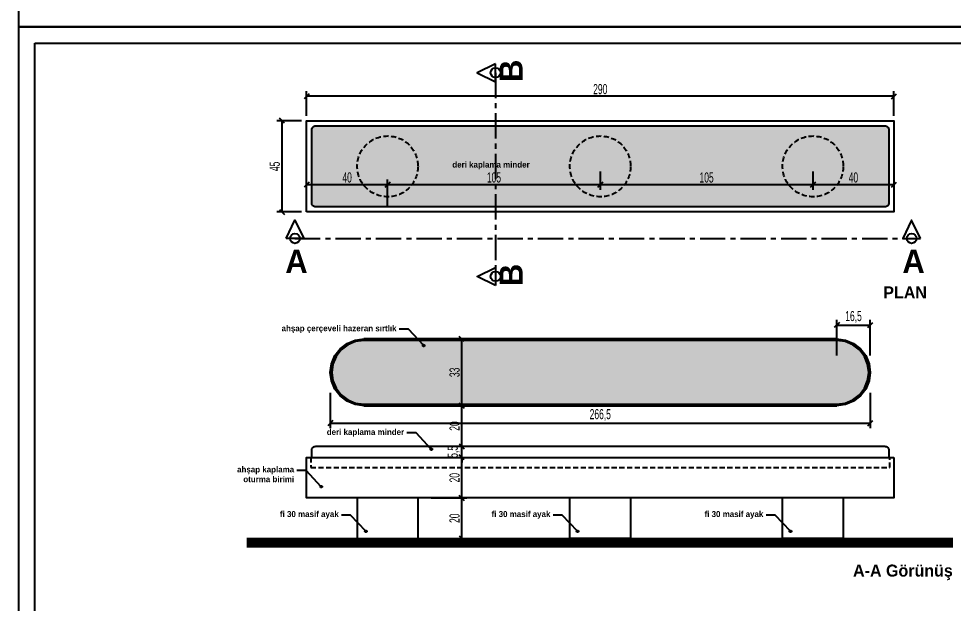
# Model space of a CAD drawing. Header units: millimetres. Extents: x 933584 to 974011, y 4545988 to 4553664.
# Drawn here: x 968501 to 968962.5, y 4550770.9 to 4551059.4 of the extents above; entities that cross this region are included whole.
import ezdxf

# ---------------------------------------------------------------- set-up
doc = ezdxf.new("R2010")
doc.units = ezdxf.units.MM
doc.header["$PDMODE"] = 35
doc.linetypes.add('CENTER', pattern=[2, 1.25, -0.25, 0.25, -0.25])
doc.linetypes.add('HIDDEN', pattern=[9.525, 6.35, -3.175])
doc.layers.get('0').update_dxf_attribs({"color": 255})
doc.layers.get('Defpoints').update_dxf_attribs({"color": 8})
for name, color, linetype in [('0-DMS-50', 143, 'Continuous'), ('0-LNS-SLN', 6, 'Continuous'), ('0-LNS-VLF', 11, 'Continuous'), ('0-TXT-XBX_20', 3, 'Continuous')]:
    doc.layers.add(name, color=color, linetype=linetype)
doc.styles.add('Century Gothic_B_3', font='GOTHICB.TTF', dxfattribs={"height": 4})
doc.styles.add('dim_romans_50', font='swissl.ttf', dxfattribs={"width": 0.6, "height": 5})
doc.dimstyles.new('ONK_dim 1_50', dxfattribs={"dimscale": 5, "dimtxt": 4, "dimasz": 0.5, "dimexe": 0.5, "dimexo": 0.5, "dimgap": 0.2, "dimtad": 1, "dimdec": 1, "dimrnd": 0.5, "dimzin": 9, "dimtxsty": 'dim_romans_50', "dimblk": 'OBLIQUE', "dimcen": 1, "dimclre": 256, "dimclrt": 256, "dimazin": 2, "dimtfac": 1, "dimtdec": 1, "dimtix": 1, "dimtmove": 2, "dimatfit": 3, "dimldrblk": 'OBLIQUE', "dimfxl": 3, "dimfxlon": 1, "dimarcsym": 0})

# ---------------------------------------------------------------- blocks, each defined once
blk = doc.blocks.new('_Oblique')
at = {"color": 0, "linetype": 'ByBlock', "lineweight": -2}
blk.add_line((-0.5, -0.5), (0.5, 0.5), dxfattribs=at)
blk = doc.blocks.new('*D2635')
at = {"layer": '0-DMS-50', "lineweight": -2}
for p, q in [((968643.21, 4551011.52), (968643.21, 4551023.62)), ((968933.21, 4551011.52), (968933.21, 4551023.62))]:
    blk.add_line(p, q, dxfattribs=at)
at = {"layer": '0-DMS-50', "color": 0, "lineweight": -2}
blk.add_line((968933.21, 4551021.12), (968643.21, 4551021.12), dxfattribs=at)
at = {"layer": 'Defpoints', "color": 0}
for p in [(968643.21, 4551021.12), (968643.21, 4551009.02), (968933.21, 4551009.02)]:
    blk.add_point(p, dxfattribs=at)
at = {"layer": '0-DMS-50', "color": 0, "linetype": 'ByBlock', "lineweight": -2, "xscale": 2.5, "yscale": 2.5, "zscale": 2.5, "rotation": 180}
blk.add_blockref('_Oblique', (968643.21, 4551021.12), dxfattribs=at)
at = {"layer": '0-DMS-50', "color": 0, "linetype": 'ByBlock', "lineweight": -2, "xscale": 2.5, "yscale": 2.5, "zscale": 2.5}
blk.add_blockref('_Oblique', (968933.21, 4551021.12), dxfattribs=at)
at = {"layer": '0-DMS-50', "insert": (968788.21, 4551024.62), "char_height": 5, "attachment_point": 5, "style": 'dim_romans_50'}
blk.add_mtext('290', dxfattribs=at)
blk = doc.blocks.new('*D2636')
at = {"layer": '0-DMS-50', "lineweight": -2}
for p, q in [((968640.71, 4551009.02), (968628.5, 4551009.02)), ((968640.71, 4550964.02), (968628.5, 4550964.02))]:
    blk.add_line(p, q, dxfattribs=at)
at = {"layer": '0-DMS-50', "color": 0, "lineweight": -2}
blk.add_line((968631, 4551009.02), (968631, 4550964.02), dxfattribs=at)
at = {"layer": 'Defpoints', "color": 0}
for p in [(968643.21, 4551009.02), (968631, 4550964.02), (968643.21, 4550964.02)]:
    blk.add_point(p, dxfattribs=at)
at = {"layer": '0-DMS-50', "color": 0, "linetype": 'ByBlock', "lineweight": -2, "xscale": 2.5, "yscale": 2.5, "zscale": 2.5}
for p, rotation in [((968631, 4551009.02), 90), ((968631, 4550964.02), 270)]:
    blk.add_blockref('_Oblique', p, dxfattribs=dict(at, rotation=rotation))
at = {"layer": '0-DMS-50', "insert": (968627.5, 4550986.52), "char_height": 5, "attachment_point": 5, "rotation": 90, "style": 'dim_romans_50'}
blk.add_mtext('45', dxfattribs=at)
blk = doc.blocks.new('*D2642')
at = {"layer": '0-DMS-50', "lineweight": -2}
for p, q in [((968643.21, 4550966.52), (968643.21, 4550980.02)), ((968683.21, 4550966.52), (968683.21, 4550980.02))]:
    blk.add_line(p, q, dxfattribs=at)
at = {"layer": '0-DMS-50', "color": 0, "lineweight": -2}
blk.add_line((968643.21, 4550977.52), (968683.21, 4550977.52), dxfattribs=at)
at = {"layer": 'Defpoints', "color": 0}
for p in [(968683.21, 4550977.52), (968643.21, 4550964.02), (968683.21, 4550964.02)]:
    blk.add_point(p, dxfattribs=at)
at = {"layer": '0-DMS-50', "color": 0, "linetype": 'ByBlock', "lineweight": -2, "xscale": 2.5, "yscale": 2.5, "zscale": 2.5, "rotation": 180}
blk.add_blockref('_Oblique', (968643.21, 4550977.52), dxfattribs=at)
at = {"layer": '0-DMS-50', "color": 0, "linetype": 'ByBlock', "lineweight": -2, "xscale": 2.5, "yscale": 2.5, "zscale": 2.5}
blk.add_blockref('_Oblique', (968683.21, 4550977.52), dxfattribs=at)
at = {"layer": '0-DMS-50', "insert": (968663.21, 4550981.02), "char_height": 5, "attachment_point": 5, "style": 'dim_romans_50'}
blk.add_mtext('40', dxfattribs=at)
blk = doc.blocks.new('*D2643')
at = {"layer": '0-DMS-50', "lineweight": -2}
for p, q in [((968683.21, 4550966.52), (968683.21, 4550980.02)), ((968788.21, 4550984.02), (968788.21, 4550975.02))]:
    blk.add_line(p, q, dxfattribs=at)
at = {"layer": '0-DMS-50', "color": 0, "lineweight": -2}
blk.add_line((968683.21, 4550977.52), (968788.21, 4550977.52), dxfattribs=at)
at = {"layer": 'Defpoints', "color": 0}
for p in [(968788.21, 4550986.52), (968788.21, 4550977.52), (968683.21, 4550964.02)]:
    blk.add_point(p, dxfattribs=at)
at = {"layer": '0-DMS-50', "color": 0, "linetype": 'ByBlock', "lineweight": -2, "xscale": 2.5, "yscale": 2.5, "zscale": 2.5, "rotation": 180}
blk.add_blockref('_Oblique', (968683.21, 4550977.52), dxfattribs=at)
at = {"layer": '0-DMS-50', "color": 0, "linetype": 'ByBlock', "lineweight": -2, "xscale": 2.5, "yscale": 2.5, "zscale": 2.5}
blk.add_blockref('_Oblique', (968788.21, 4550977.52), dxfattribs=at)
at = {"layer": '0-DMS-50', "insert": (968735.71, 4550981.02), "char_height": 5, "attachment_point": 5, "style": 'dim_romans_50'}
blk.add_mtext('105', dxfattribs=at)
blk = doc.blocks.new('*D2644')
at = {"layer": '0-DMS-50', "lineweight": -2}
for p, q in [((968788.21, 4550984.02), (968788.21, 4550975.02)), ((968893.21, 4550984.02), (968893.21, 4550975.02))]:
    blk.add_line(p, q, dxfattribs=at)
at = {"layer": '0-DMS-50', "color": 0, "lineweight": -2}
blk.add_line((968788.21, 4550977.52), (968893.21, 4550977.52), dxfattribs=at)
at = {"layer": 'Defpoints', "color": 0}
for p in [(968788.21, 4550986.52), (968893.21, 4550986.52), (968893.21, 4550977.52)]:
    blk.add_point(p, dxfattribs=at)
at = {"layer": '0-DMS-50', "color": 0, "linetype": 'ByBlock', "lineweight": -2, "xscale": 2.5, "yscale": 2.5, "zscale": 2.5, "rotation": 180}
blk.add_blockref('_Oblique', (968788.21, 4550977.52), dxfattribs=at)
at = {"layer": '0-DMS-50', "color": 0, "linetype": 'ByBlock', "lineweight": -2, "xscale": 2.5, "yscale": 2.5, "zscale": 2.5}
blk.add_blockref('_Oblique', (968893.21, 4550977.52), dxfattribs=at)
at = {"layer": '0-DMS-50', "insert": (968840.71, 4550981.02), "char_height": 5, "attachment_point": 5, "style": 'dim_romans_50'}
blk.add_mtext('105', dxfattribs=at)
blk = doc.blocks.new('*D2645')
at = {"layer": '0-DMS-50', "lineweight": -2}
for p, q in [((968893.21, 4550984.02), (968893.21, 4550975.02)), ((968933.21, 4550984.02), (968933.21, 4550975.02))]:
    blk.add_line(p, q, dxfattribs=at)
at = {"layer": '0-DMS-50', "color": 0, "lineweight": -2}
blk.add_line((968893.21, 4550977.52), (968933.21, 4550977.52), dxfattribs=at)
at = {"layer": 'Defpoints', "color": 0}
for p in [(968893.21, 4550986.52), (968933.21, 4550986.52), (968933.21, 4550977.52)]:
    blk.add_point(p, dxfattribs=at)
at = {"layer": '0-DMS-50', "color": 0, "linetype": 'ByBlock', "lineweight": -2, "xscale": 2.5, "yscale": 2.5, "zscale": 2.5, "rotation": 180}
blk.add_blockref('_Oblique', (968893.21, 4550977.52), dxfattribs=at)
at = {"layer": '0-DMS-50', "color": 0, "linetype": 'ByBlock', "lineweight": -2, "xscale": 2.5, "yscale": 2.5, "zscale": 2.5}
blk.add_blockref('_Oblique', (968933.21, 4550977.52), dxfattribs=at)
at = {"layer": '0-DMS-50', "insert": (968913.21, 4550981.02), "char_height": 5, "attachment_point": 5, "style": 'dim_romans_50'}
blk.add_mtext('40', dxfattribs=at)
blk = doc.blocks.new('*D2646')
at = {"layer": '0-DMS-50', "lineweight": -2}
for p, q in [((968704.78, 4550822.89), (968722.28, 4550822.89)), ((968704.78, 4550802.89), (968722.28, 4550802.89))]:
    blk.add_line(p, q, dxfattribs=at)
at = {"layer": '0-DMS-50', "color": 0, "lineweight": -2}
blk.add_line((968719.78, 4550802.89), (968719.78, 4550822.89), dxfattribs=at)
at = {"layer": 'Defpoints', "color": 0}
for p in [(968698.21, 4550822.89), (968719.78, 4550822.89), (968698.21, 4550802.89)]:
    blk.add_point(p, dxfattribs=at)
at = {"layer": '0-DMS-50', "color": 0, "linetype": 'ByBlock', "lineweight": -2, "xscale": 2.5, "yscale": 2.5, "zscale": 2.5}
for p, rotation in [((968719.78, 4550822.89), 90), ((968719.78, 4550802.89), 270)]:
    blk.add_blockref('_Oblique', p, dxfattribs=dict(at, rotation=rotation))
at = {"layer": '0-DMS-50', "insert": (968716.28, 4550812.89), "char_height": 5, "attachment_point": 5, "rotation": 90, "style": 'dim_romans_50'}
blk.add_mtext('20', dxfattribs=at)
blk = doc.blocks.new('*D2647')
at = {"layer": '0-DMS-50', "lineweight": -2}
for p, q in [((968704.78, 4550842.89), (968722.28, 4550842.89)), ((968704.78, 4550822.89), (968722.28, 4550822.89))]:
    blk.add_line(p, q, dxfattribs=at)
at = {"layer": '0-DMS-50', "color": 0, "lineweight": -2}
blk.add_line((968719.78, 4550822.89), (968719.78, 4550842.89), dxfattribs=at)
at = {"layer": 'Defpoints', "color": 0}
for p in [(968698.21, 4550842.89), (968719.78, 4550842.89), (968698.21, 4550822.89)]:
    blk.add_point(p, dxfattribs=at)
at = {"layer": '0-DMS-50', "color": 0, "linetype": 'ByBlock', "lineweight": -2, "xscale": 2.5, "yscale": 2.5, "zscale": 2.5}
for p, rotation in [((968719.78, 4550842.89), 90), ((968719.78, 4550822.89), 270)]:
    blk.add_blockref('_Oblique', p, dxfattribs=dict(at, rotation=rotation))
at = {"layer": '0-DMS-50', "insert": (968716.28, 4550832.89), "char_height": 5, "attachment_point": 5, "rotation": 90, "style": 'dim_romans_50'}
blk.add_mtext('20', dxfattribs=at)
blk = doc.blocks.new('*D2648')
at = {"layer": '0-DMS-50', "color": 0, "lineweight": -2}
for p, q in [((968719.78, 4550848.39), (968719.78, 4550850.89)), ((968719.78, 4550842.89), (968719.78, 4550848.39)), ((968719.78, 4550842.89), (968719.78, 4550840.39))]:
    blk.add_line(p, q, dxfattribs=at)
at = {"layer": '0-DMS-50', "lineweight": -2}
for p, q in [((968722.28, 4550848.39), (968722.28, 4550848.39)), ((968722.28, 4550842.89), (968722.28, 4550842.89))]:
    blk.add_line(p, q, dxfattribs=at)
at = {"layer": 'Defpoints', "color": 0}
for p in [(968719.78, 4550848.39), (968719.78, 4550848.39), (968719.78, 4550842.89)]:
    blk.add_point(p, dxfattribs=at)
at = {"layer": '0-DMS-50', "color": 0, "linetype": 'ByBlock', "lineweight": -2, "xscale": 2.5, "yscale": 2.5, "zscale": 2.5}
for p, rotation in [((968719.78, 4550848.39), 270), ((968719.78, 4550842.89), 90)]:
    blk.add_blockref('_Oblique', p, dxfattribs=dict(at, rotation=rotation))
at = {"layer": '0-DMS-50', "insert": (968715.81, 4550845.64), "char_height": 5, "attachment_point": 5, "rotation": 90, "style": 'dim_romans_50'}
blk.add_mtext('5,5', dxfattribs=at)
blk = doc.blocks.new('*D2649')
at = {"layer": '0-DMS-50', "color": 0, "lineweight": -2}
blk.add_line((968719.78, 4550848.39), (968719.78, 4550868.39), dxfattribs=at)
at = {"layer": '0-DMS-50', "lineweight": -2}
for p, q in [((968722.28, 4550868.39), (968722.28, 4550868.39)), ((968722.28, 4550848.39), (968722.28, 4550848.39))]:
    blk.add_line(p, q, dxfattribs=at)
at = {"layer": 'Defpoints', "color": 0}
for p in [(968719.78, 4550868.39), (968719.78, 4550868.39), (968719.78, 4550848.39)]:
    blk.add_point(p, dxfattribs=at)
at = {"layer": '0-DMS-50', "color": 0, "linetype": 'ByBlock', "lineweight": -2, "xscale": 2.5, "yscale": 2.5, "zscale": 2.5}
for p, rotation in [((968719.78, 4550868.39), 90), ((968719.78, 4550848.39), 270)]:
    blk.add_blockref('_Oblique', p, dxfattribs=dict(at, rotation=rotation))
at = {"layer": '0-DMS-50', "insert": (968716.28, 4550858.39), "char_height": 5, "attachment_point": 5, "rotation": 90, "style": 'dim_romans_50'}
blk.add_mtext('20', dxfattribs=at)
blk = doc.blocks.new('*D2650')
at = {"layer": '0-DMS-50', "color": 0, "lineweight": -2}
blk.add_line((968719.78, 4550868.39), (968719.78, 4550901.39), dxfattribs=at)
at = {"layer": '0-DMS-50', "lineweight": -2}
for p, q in [((968722.28, 4550901.39), (968722.28, 4550901.39)), ((968722.28, 4550868.39), (968722.28, 4550868.39))]:
    blk.add_line(p, q, dxfattribs=at)
at = {"layer": 'Defpoints', "color": 0}
for p in [(968719.78, 4550901.39), (968719.78, 4550901.39), (968719.78, 4550868.39)]:
    blk.add_point(p, dxfattribs=at)
at = {"layer": '0-DMS-50', "color": 0, "linetype": 'ByBlock', "lineweight": -2, "xscale": 2.5, "yscale": 2.5, "zscale": 2.5}
for p, rotation in [((968719.78, 4550901.39), 90), ((968719.78, 4550868.39), 270)]:
    blk.add_blockref('_Oblique', p, dxfattribs=dict(at, rotation=rotation))
at = {"layer": '0-DMS-50', "insert": (968716.28, 4550884.89), "char_height": 5, "attachment_point": 5, "rotation": 90, "style": 'dim_romans_50'}
blk.add_mtext('33', dxfattribs=at)
blk = doc.blocks.new('*D2651')
at = {"layer": '0-DMS-50', "lineweight": -2}
for p, q in [((968654.91, 4550874.82), (968654.91, 4550857.32)), ((968921.51, 4550874.82), (968921.51, 4550857.32))]:
    blk.add_line(p, q, dxfattribs=at)
at = {"layer": '0-DMS-50', "color": 0, "lineweight": -2}
blk.add_line((968654.91, 4550859.82), (968921.51, 4550859.82), dxfattribs=at)
at = {"layer": 'Defpoints', "color": 0}
for p in [(968654.91, 4550884.89), (968921.51, 4550884.89), (968921.51, 4550859.82)]:
    blk.add_point(p, dxfattribs=at)
at = {"layer": '0-DMS-50', "color": 0, "linetype": 'ByBlock', "lineweight": -2, "xscale": 2.5, "yscale": 2.5, "zscale": 2.5, "rotation": 180}
blk.add_blockref('_Oblique', (968654.91, 4550859.82), dxfattribs=at)
at = {"layer": '0-DMS-50', "color": 0, "linetype": 'ByBlock', "lineweight": -2, "xscale": 2.5, "yscale": 2.5, "zscale": 2.5}
blk.add_blockref('_Oblique', (968921.51, 4550859.82), dxfattribs=at)
at = {"layer": '0-DMS-50', "insert": (968788.21, 4550863.8), "char_height": 5, "attachment_point": 5, "style": 'dim_romans_50'}
blk.add_mtext('266,5', dxfattribs=at)
blk = doc.blocks.new('*D2652')
at = {"layer": '0-DMS-50', "lineweight": -2}
for p, q in [((968905.01, 4550893.22), (968905.01, 4550910.72)), ((968921.51, 4550893.22), (968921.51, 4550910.72))]:
    blk.add_line(p, q, dxfattribs=at)
at = {"layer": '0-DMS-50', "color": 0, "lineweight": -2}
blk.add_line((968905.01, 4550908.22), (968921.51, 4550908.22), dxfattribs=at)
at = {"layer": 'Defpoints', "color": 0}
for p in [(968921.51, 4550908.22), (968905.01, 4550884.89), (968921.51, 4550884.89)]:
    blk.add_point(p, dxfattribs=at)
at = {"layer": '0-DMS-50', "color": 0, "linetype": 'ByBlock', "lineweight": -2, "xscale": 2.5, "yscale": 2.5, "zscale": 2.5, "rotation": 180}
blk.add_blockref('_Oblique', (968905.01, 4550908.22), dxfattribs=at)
at = {"layer": '0-DMS-50', "color": 0, "linetype": 'ByBlock', "lineweight": -2, "xscale": 2.5, "yscale": 2.5, "zscale": 2.5}
blk.add_blockref('_Oblique', (968921.51, 4550908.22), dxfattribs=at)
at = {"layer": '0-DMS-50', "insert": (968913.26, 4550912.2), "char_height": 5, "attachment_point": 5, "style": 'dim_romans_50'}
blk.add_mtext('16,5', dxfattribs=at)

msp = doc.modelspace()

# ---------------------------------------------------------------- hatches: boundary and pattern name
at = {"layer": '0-DMS-50'}
h = msp.add_hatch(dxfattribs=at)
h.set_pattern_fill('SQDOTS', color=256, scale=0.1)
h.set_pattern_definition([(0, (538.5784, 45.27), (0, 2.54), [0, -2.54])])
edge = h.paths.add_edge_path()
edge.add_line((968718.86, 4550966.52), (968647.71, 4550966.52))
edge.add_arc((968647.71, 4550968.52), 2, 180, 270, ccw=False)
edge.add_line((968645.71, 4550968.52), (968645.71, 4551004.52))
edge.add_arc((968647.71, 4551004.52), 2, 90, 180, ccw=False)
edge.add_line((968647.71, 4551006.52), (968928.71, 4551006.52))
edge.add_arc((968928.71, 4551004.52), 2, 360, 90, ccw=False)
edge.add_line((968930.71, 4551004.52), (968930.71, 4550968.52))
edge.add_arc((968928.71, 4550968.52), 2, 270, 360, ccw=False)
edge.add_line((968928.71, 4550966.52), (968807.56, 4550966.52))
edge.add_line((968807.56, 4550966.52), (968718.86, 4550966.52))
h = msp.add_hatch(dxfattribs=at)
h.set_pattern_fill('DELTA', color=256, scale=0.03)
h.set_pattern_definition([(30, (-844.354, -175.8573), (8e-09, 4.571999986), [1.524, -3.048]), (30, (-845.6738, -173.5713), (8e-09, 4.571999986), [1.524, -3.048]), (90, (-844.354, -172.8093), (-3.95946813, 2.286), [1.524, -3.048]), (90, (-841.7143, -172.8093), (-3.95946813, 2.286), [1.524, -3.048]), (150, (-844.354, -175.8573), (-3.959468138, -2.285999986), [1.524, -3.048]), (150, (-845.6738, -173.5713), (-3.959468138, -2.285999986), [1.524, -3.048])])
h.paths.add_polyline_path([(968920.24, 4550880.81), (968920.77, 4550884.89), (968920.24, 4550888.97), (968918.66, 4550892.77), (968916.16, 4550896.04), (968912.89, 4550898.54), (968909.09, 4550900.12), (968905.01, 4550900.66), (968671.41, 4550900.66), (968667.33, 4550900.12), (968663.53, 4550898.54), (968660.26, 4550896.04), (968657.76, 4550892.77), (968656.18, 4550888.97), (968655.64, 4550884.89), (968656.18, 4550880.81), (968657.76, 4550877.01), (968660.26, 4550873.74), (968663.53, 4550871.24), (968667.33, 4550869.66), (968671.41, 4550869.13), (968905.01, 4550869.13), (968909.09, 4550869.66), (968912.89, 4550871.24), (968916.16, 4550873.74), (968918.66, 4550877.01)])
at = {"layer": '0-LNS-VLF', "linetype": 'HIDDEN', "ltscale": 0.5}
h = msp.add_hatch(color=256, dxfattribs=at)
h.dxf.hatch_style = 1
edge = h.paths.add_edge_path()
edge.add_arc((968701.02, 4550898.11), 0.467, 0, 360)
h = msp.add_hatch(color=256, dxfattribs=at)
h.dxf.hatch_style = 1
edge = h.paths.add_edge_path()
edge.add_arc((968704.76, 4550846.95), 0.467, 0, 360)
h = msp.add_hatch(color=256, dxfattribs=at)
h.dxf.hatch_style = 1
edge = h.paths.add_edge_path()
edge.add_arc((968650.46, 4550828.46), 0.467, 0, 360)
h = msp.add_hatch(color=256, dxfattribs=at)
h.dxf.hatch_style = 1
edge = h.paths.add_edge_path()
edge.add_arc((968672.48, 4550806.44), 0.467, 0, 360)
h = msp.add_hatch(color=256, dxfattribs=at)
h.dxf.hatch_style = 1
edge = h.paths.add_edge_path()
edge.add_arc((968777, 4550806.44), 0.467, 0, 360)
h = msp.add_hatch(color=256, dxfattribs=at)
h.dxf.hatch_style = 1
edge = h.paths.add_edge_path()
edge.add_arc((968882.14, 4550806.44), 0.467, 0, 360)

# ---------------------------------------------------------------- linework, layer by layer
at = {"color": 0}
for points in [[(968501.03, 4551655.4), (969341.03, 4551655.4), (969341.03, 4551055.4), (968501.03, 4551055.4)], [(968501.03, 4551055.4), (969341.03, 4551055.4), (969341.03, 4550455.4), (968501.03, 4550455.4)], [(968509.03, 4551047.4), (969333.03, 4551047.4), (969333.03, 4550463.4), (968509.03, 4550463.4)]]:
    msp.add_lwpolyline(points, close=True, dxfattribs=at)
for points in [[(968736.48, 4551037.16), (968727.39, 4551032.74), (968736.48, 4551028.32), (968736.48, 4551037.16)], [(968633.04, 4550950.95), (968637.46, 4550960.04), (968641.89, 4550950.95), (968633.04, 4550950.95)], [(968946.39, 4550950.95), (968941.97, 4550960.04), (968937.54, 4550950.95), (968946.39, 4550950.95)], [(968736.48, 4550927.79), (968727.39, 4550932.21), (968736.48, 4550936.63), (968736.48, 4550927.79)]]:
    msp.add_lwpolyline(points)
at = {"linetype": 'CENTER', "ltscale": 10}
for points in [[(968736.48, 4551032.74), (968736.48, 4550932.21)], [(968637.46, 4550950.95), (968941.97, 4550950.95)]]:
    msp.add_lwpolyline(points, dxfattribs=at)
for centre in [(968736.48, 4551032.74), (968637.46, 4550950.95), (968941.97, 4550950.95), (968736.48, 4550932.21)]:
    msp.add_circle(centre, 2.41)
at = {"layer": '0-DMS-50'}
msp.add_lwpolyline([(968718.86, 4550966.52), (968647.71, 4550966.52, -0.414214), (968645.71, 4550968.52), (968645.71, 4551004.52, -0.414214), (968647.71, 4551006.52), (968928.71, 4551006.52, -0.414214), (968930.71, 4551004.52), (968930.71, 4550968.52, -0.414214), (968928.71, 4550966.52), (968807.56, 4550966.52)], format="xyb", close=True, dxfattribs=at)
msp.add_lwpolyline([(968645.71, 4550842.89), (968645.71, 4550846.39, -0.414214), (968647.71, 4550848.39), (968928.71, 4550848.39, -0.414214), (968930.71, 4550846.39), (968930.71, 4550842.89)], format="xyb", dxfattribs=at)
for points in [[(968613.61, 4550802.89), (968962.27, 4550802.89)], [(968613.61, 4550801.89), (968962.27, 4550801.89)], [(968613.61, 4550800.89), (968962.27, 4550800.89)], [(968613.61, 4550799.89), (968962.27, 4550799.89)], [(968613.61, 4550798.89), (968962.27, 4550798.89)]]:
    msp.add_lwpolyline(points, dxfattribs=at)
at = {"layer": '0-LNS-SLN'}
for p, q in [((968667.14, 4550900.83), (968671.41, 4550901.39)), ((968905.01, 4550901.39), (968671.41, 4550901.39)), ((968905.01, 4550901.39), (968909.28, 4550900.83)), ((968659.74, 4550896.56), (968663.16, 4550899.18)), ((968663.53, 4550898.54), (968660.26, 4550896.04)), ((968663.16, 4550899.18), (968667.14, 4550900.83)), ((968667.33, 4550900.12), (968663.53, 4550898.54)), ((968671.41, 4550900.66), (968667.33, 4550900.12)), ((968905.01, 4550900.66), (968671.41, 4550900.66)), ((968909.09, 4550900.12), (968905.01, 4550900.66)), ((968912.89, 4550898.54), (968909.09, 4550900.12)), ((968909.28, 4550900.83), (968913.26, 4550899.18)), ((968916.16, 4550896.04), (968912.89, 4550898.54)), ((968913.26, 4550899.18), (968916.68, 4550896.56)), ((968655.47, 4550889.16), (968657.12, 4550893.14)), ((968657.76, 4550892.77), (968656.18, 4550888.97)), ((968657.12, 4550893.14), (968659.74, 4550896.56)), ((968660.26, 4550896.04), (968657.76, 4550892.77)), ((968918.66, 4550892.77), (968916.16, 4550896.04)), ((968916.68, 4550896.56), (968919.3, 4550893.14)), ((968920.24, 4550888.97), (968918.66, 4550892.77)), ((968919.3, 4550893.14), (968920.95, 4550889.16)), ((968654.91, 4550884.89), (968655.47, 4550889.16)), ((968656.18, 4550888.97), (968655.64, 4550884.89)), ((968920.77, 4550884.89), (968920.24, 4550888.97)), ((968920.95, 4550889.16), (968921.51, 4550884.89)), ((968655.47, 4550880.62), (968654.91, 4550884.89)), ((968655.64, 4550884.89), (968656.18, 4550880.81)), ((968920.24, 4550880.81), (968920.77, 4550884.89)), ((968921.51, 4550884.89), (968920.95, 4550880.62)), ((968657.12, 4550876.64), (968655.47, 4550880.62)), ((968656.18, 4550880.81), (968657.76, 4550877.01)), ((968918.66, 4550877.01), (968920.24, 4550880.81)), ((968920.95, 4550880.62), (968919.3, 4550876.64)), ((968659.74, 4550873.22), (968657.12, 4550876.64)), ((968657.76, 4550877.01), (968660.26, 4550873.74)), ((968660.26, 4550873.74), (968663.53, 4550871.24)), ((968912.89, 4550871.24), (968916.16, 4550873.74)), ((968916.16, 4550873.74), (968918.66, 4550877.01)), ((968919.3, 4550876.64), (968916.68, 4550873.22)), ((968663.16, 4550870.6), (968659.74, 4550873.22)), ((968667.14, 4550868.95), (968663.16, 4550870.6)), ((968663.53, 4550871.24), (968667.33, 4550869.66)), ((968671.41, 4550868.39), (968667.14, 4550868.95)), ((968667.33, 4550869.66), (968671.41, 4550869.13)), ((968671.41, 4550869.13), (968905.01, 4550869.13)), ((968905.01, 4550869.13), (968909.09, 4550869.66)), ((968909.28, 4550868.95), (968905.01, 4550868.39)), ((968909.09, 4550869.66), (968912.89, 4550871.24)), ((968913.26, 4550870.6), (968909.28, 4550868.95)), ((968916.68, 4550873.22), (968913.26, 4550870.6)), ((968671.41, 4550868.39), (968905.01, 4550868.39))]:
    msp.add_line(p, q, dxfattribs=at)
for points in [[(968643.21, 4550964.02), (968643.21, 4550964.02), (968643.21, 4551009.02), (968933.21, 4551009.02), (968933.21, 4550964.02), (968643.21, 4550964.02)], [(968933.21, 4550842.89), (968933.21, 4550822.89), (968643.21, 4550822.89), (968643.21, 4550842.89), (968933.21, 4550842.89)], [(968668.21, 4550822.89), (968668.21, 4550802.89), (968698.21, 4550802.89), (968698.21, 4550822.89)], [(968803.21, 4550822.89), (968803.21, 4550802.89), (968773.21, 4550802.89), (968773.21, 4550822.89)], [(968908.21, 4550822.89), (968908.21, 4550802.89), (968878.21, 4550802.89), (968878.21, 4550822.89)]]:
    msp.add_lwpolyline(points, dxfattribs=at)
msp.add_lwpolyline([(968920.24, 4550880.81), (968920.77, 4550884.89), (968920.24, 4550888.97), (968918.66, 4550892.77), (968916.16, 4550896.04), (968912.89, 4550898.54), (968909.09, 4550900.12), (968905.01, 4550900.66), (968671.41, 4550900.66), (968667.33, 4550900.12), (968663.53, 4550898.54), (968660.26, 4550896.04), (968657.76, 4550892.77), (968656.18, 4550888.97), (968655.64, 4550884.89), (968656.18, 4550880.81), (968657.76, 4550877.01), (968660.26, 4550873.74), (968663.53, 4550871.24), (968667.33, 4550869.66), (968671.41, 4550869.13), (968905.01, 4550869.13), (968909.09, 4550869.66), (968912.89, 4550871.24), (968916.16, 4550873.74), (968918.66, 4550877.01)], close=True, dxfattribs=at)
at = {"layer": '0-LNS-SLN', "linetype": 'HIDDEN', "ltscale": 0.4}
msp.add_lwpolyline([(968645.21, 4550842.89), (968645.21, 4550837.89), (968931.21, 4550837.89), (968931.21, 4550842.89)], dxfattribs=at)
for centre in [(968683.21, 4550986.52), (968788.21, 4550986.52), (968893.21, 4550986.52)]:
    msp.add_circle(centre, 15, dxfattribs=at)
at = {"layer": '0-LNS-VLF', "ltscale": 0.5}
for points in [[(968701.02, 4550898.11), (968693.47, 4550906.15), (968688.93, 4550906.15)], [(968704.76, 4550846.95), (968697.22, 4550854.98), (968692.67, 4550854.98)], [(968650.46, 4550828.46), (968642.91, 4550836.5), (968638.37, 4550836.5)], [(968672.48, 4550806.44), (968664.93, 4550814.48), (968660.39, 4550814.48)], [(968777, 4550806.44), (968769.45, 4550814.48), (968764.91, 4550814.48)], [(968882.14, 4550806.44), (968874.6, 4550814.48), (968870.05, 4550814.48)]]:
    msp.add_lwpolyline(points, dxfattribs=at)
at = {"layer": '0-LNS-VLF', "linetype": 'HIDDEN', "ltscale": 0.5}
for centre in [(968701.02, 4550898.11), (968704.76, 4550846.95), (968650.46, 4550828.46), (968672.48, 4550806.44), (968777, 4550806.44), (968882.14, 4550806.44)]:
    msp.add_circle(centre, 0.467, dxfattribs=at)

# ---------------------------------------------------------------- texts
at = {"linetype": 'CENTER', "ltscale": 10, "char_height": 11.3933, "attachment_point": 3, "rotation": 90, "line_spacing_factor": 0.984502, "style": 'Century Gothic_B_3'}
for insert, width in [((968738.49, 4551416.18), 387.9915), ((968738.49, 4551297.81), 370.3635)]:
    msp.add_mtext('\\pxql;{\\fFranklin Gothic Book|b1|i0|c162|p34;B}', dxfattribs=dict(at, insert=insert, width=width))
at = {"linetype": 'CENTER', "ltscale": 10, "char_height": 11.3933, "attachment_point": 3, "line_spacing_factor": 0.984502, "style": 'Century Gothic_B_3'}
for insert, width in [((969003.07, 4550945.37), 370.3635), ((969121.43, 4550945.37), 184.0191)]:
    msp.add_mtext('\\pxql;{\\fFranklin Gothic Book|b1|i0|c162|p34;A}', dxfattribs=dict(at, insert=insert, width=width))
at = {"layer": '0-LNS-VLF', "linetype": 'HIDDEN', "ltscale": 0.5, "char_height": 2.9364, "width": 95.455, "attachment_point": 1, "line_spacing_factor": 0.984502, "style": 'Century Gothic_B_3'}
for s, insert in [('\\pxqr;{\\fFranklin Gothic Book|b1|i0|c162|p34;deri kaplama minder}', (968657.89, 4550988.86)), ('\\pxqr;{\\fFranklin Gothic Book|b1|i0|c162|p34;ahşap çerçeveli hazeran sırtlık}', (968592.15, 4550908.09)), ('\\pxqr;{\\fFranklin Gothic Book|b1|i0|c162|p34;deri kaplama minder}', (968595.9, 4550856.92)), ('\\pxqr;{\\fFranklin Gothic Book|b1|i0|c162|p34;ahşap kaplama\\Poturma birimi}', (968541.59, 4550838.44)), ('\\pxqr;{\\fFranklin Gothic Book|b1|i0|c162|p34;fi 30 masif ayak}', (968563.61, 4550816.42)), ('\\pxqr;{\\fFranklin Gothic Book|b1|i0|c162|p34;fi 30 masif ayak}', (968668.13, 4550816.42)), ('\\pxqr;{\\fFranklin Gothic Book|b1|i0|c162|p34;fi 30 masif ayak}', (968773.28, 4550816.42))]:
    msp.add_mtext(s, dxfattribs=dict(at, insert=insert))
at = {"layer": '0-TXT-XBX_20', "color": 0, "char_height": 5.9199, "width": 230.6396, "attachment_point": 1, "rotation": 0, "line_spacing_factor": 0.984502, "style": 'Century Gothic_B_3'}
for s, insert in [('\\pxqc;{\\fFranklin Gothic Book|b1|i0|c162|p34;PLAN}', (968823.42, 4550927.28)), ('\\pxqc;{\\fFranklin Gothic Book|b1|i0|c162|p34;A-A Görünüş}', (968822.34, 4550790.02))]:
    msp.add_mtext(s, dxfattribs=dict(at, insert=insert))

# ---------------------------------------------------------------- dimensions: what is measured, and where the dimension line sits
at = {"layer": '0-DMS-50'}
for p1, p2, distance, picture, middle in [((968933.21, 4551009.02), (968643.21, 4551009.02), -12.1, '*D2635', (968788.21, 4551024.62)), ((968643.21, 4551009.02), (968643.21, 4550964.02), -12.21, '*D2636', (968627.5, 4550986.52)), ((968905.01, 4550884.89), (968921.51, 4550884.89), 23.33, '*D2652', (968913.26, 4550912.2)), ((968654.91, 4550884.89), (968921.51, 4550884.89), -25.07, '*D2651', (968788.21, 4550863.8)), ((968698.21, 4550802.89), (968698.21, 4550822.89), -21.57, '*D2646', (968716.28, 4550812.89))]:
    dim = msp.add_aligned_dim(p1=p1, p2=p2, distance=distance, dimstyle='ONK_dim 1_50', dxfattribs=at)
    dim.commit()
    dim.dimension.update_dxf_attribs({"geometry": picture, "text_midpoint": middle})
for base, p1, p2, picture, middle in [((968683.21, 4550977.52), (968643.21, 4550964.02), (968683.21, 4550964.02), '*D2642', (968663.21, 4550981.02)), ((968788.21, 4550977.52), (968683.21, 4550964.02), (968788.21, 4550986.52), '*D2643', (968735.71, 4550981.02)), ((968893.21, 4550977.52), (968788.21, 4550986.52), (968893.21, 4550986.52), '*D2644', (968840.71, 4550981.02)), ((968933.21, 4550977.52), (968893.21, 4550986.52), (968933.21, 4550986.52), '*D2645', (968913.21, 4550981.02))]:
    dim = msp.add_linear_dim(base=base, p1=p1, p2=p2, dimstyle='ONK_dim 1_50', dxfattribs=at)
    dim.commit()
    dim.dimension.update_dxf_attribs({"geometry": picture, "text_midpoint": middle})
for base, p1, p2, picture, middle in [((968719.78, 4550901.39), (968719.78, 4550868.39), (968719.78, 4550901.39), '*D2650', (968716.28, 4550884.89)), ((968719.78, 4550868.39), (968719.78, 4550848.39), (968719.78, 4550868.39), '*D2649', (968716.28, 4550858.39)), ((968719.78, 4550848.39), (968719.78, 4550842.89), (968719.78, 4550848.39), '*D2648', (968715.81, 4550845.64)), ((968719.78, 4550842.89), (968698.21, 4550822.89), (968698.21, 4550842.89), '*D2647', (968716.28, 4550832.89))]:
    dim = msp.add_linear_dim(base=base, p1=p1, p2=p2, angle=270, dimstyle='ONK_dim 1_50', dxfattribs=at)
    dim.commit()
    dim.dimension.update_dxf_attribs({"geometry": picture, "text_midpoint": middle})

doc.saveas('drawing.dxf')
